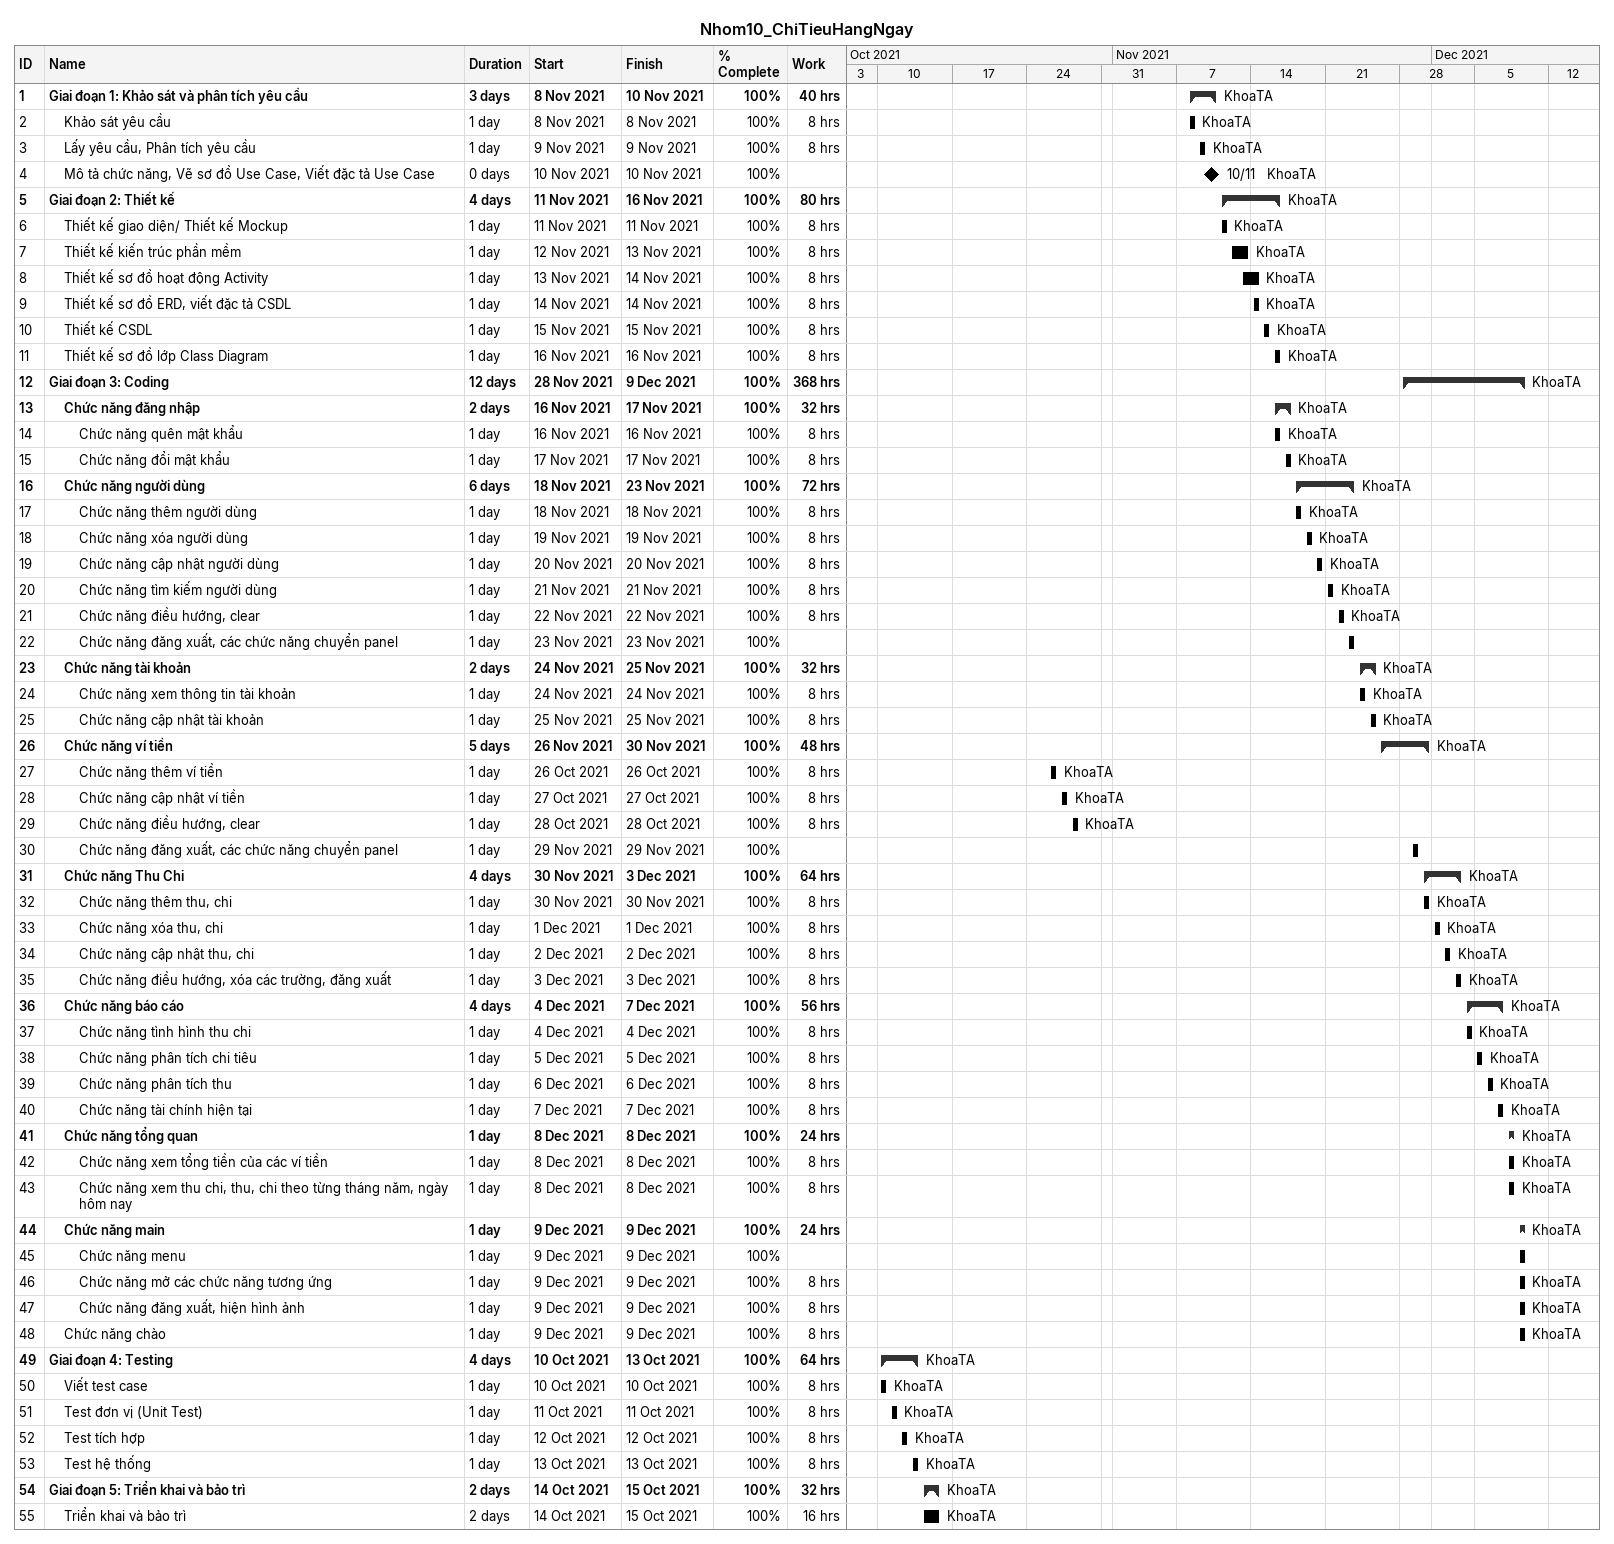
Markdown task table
Nhom10_ChiTieuHangNgay

| ID | Level | Task | Duration | Start | Finish | Resources | % complete | Work (h) |
|---|---|---|---|---|---|---|---|---|
| 1 | 1 | **Giai đoạn 1: Khảo sát và phân tích yêu cầu** | 3d | 2021-11-08 | 2021-11-10 | KhoaTA | 100 | 40 |
| 2 | 2 | Khảo sát yêu cầu | 1d | 2021-11-08 | 2021-11-08 | KhoaTA | 100 | 8 |
| 3 | 2 | Lấy yêu cầu, Phân tích yêu cầu | 1d | 2021-11-09 | 2021-11-09 | KhoaTA | 100 | 8 |
| 4 | 2 | Mô tả chức năng, Vẽ sơ đồ Use Case, Viết đặc tả Use Case | 0d | 2021-11-10 | 2021-11-10 | KhoaTA | 100 |  |
| 5 | 1 | **Giai đoạn 2: Thiết kế** | 4d | 2021-11-11 | 2021-11-16 | KhoaTA | 100 | 80 |
| 6 | 2 | Thiết kế giao diện/ Thiết kế Mockup | 1d | 2021-11-11 | 2021-11-11 | KhoaTA | 100 | 8 |
| 7 | 2 | Thiết kế kiến trúc phần mềm | 1d | 2021-11-12 | 2021-11-13 | KhoaTA | 100 | 8 |
| 8 | 2 | Thiết kế sơ đồ hoạt động Activity | 1d | 2021-11-13 | 2021-11-14 | KhoaTA | 100 | 8 |
| 9 | 2 | Thiết kế sơ đồ ERD, viết đặc tả CSDL | 1d | 2021-11-14 | 2021-11-14 | KhoaTA | 100 | 8 |
| 10 | 2 | Thiết kế CSDL | 1d | 2021-11-15 | 2021-11-15 | KhoaTA | 100 | 8 |
| 11 | 2 | Thiết kế sơ đồ lớp Class Diagram | 1d | 2021-11-16 | 2021-11-16 | KhoaTA | 100 | 8 |
| 12 | 1 | **Giai đoạn 3: Coding** | 12d | 2021-11-28 | 2021-12-09 | KhoaTA | 100 | 368 |
| 13 | 2 | **Chức năng đăng nhập** | 2d | 2021-11-16 | 2021-11-17 | KhoaTA | 100 | 32 |
| 14 | 3 | Chức năng quên mật khẩu | 1d | 2021-11-16 | 2021-11-16 | KhoaTA | 100 | 8 |
| 15 | 3 | Chức năng đổi mật khẩu | 1d | 2021-11-17 | 2021-11-17 | KhoaTA | 100 | 8 |
| 16 | 2 | **Chức năng người dùng** | 6d | 2021-11-18 | 2021-11-23 | KhoaTA | 100 | 72 |
| 17 | 3 | Chức năng thêm người dùng | 1d | 2021-11-18 | 2021-11-18 | KhoaTA | 100 | 8 |
| 18 | 3 | Chức năng xóa người dùng | 1d | 2021-11-19 | 2021-11-19 | KhoaTA | 100 | 8 |
| 19 | 3 | Chức năng cập nhật người dùng | 1d | 2021-11-20 | 2021-11-20 | KhoaTA | 100 | 8 |
| 20 | 3 | Chức năng tìm kiếm người dùng | 1d | 2021-11-21 | 2021-11-21 | KhoaTA | 100 | 8 |
| 21 | 3 | Chức năng điều hướng, clear | 1d | 2021-11-22 | 2021-11-22 | KhoaTA | 100 | 8 |
| 22 | 3 | Chức năng đăng xuất, các chức năng chuyển panel | 1d | 2021-11-23 | 2021-11-23 |  | 100 |  |
| 23 | 2 | **Chức năng tài khoản** | 2d | 2021-11-24 | 2021-11-25 | KhoaTA | 100 | 32 |
| 24 | 3 | Chức năng xem thông tin tài khoản | 1d | 2021-11-24 | 2021-11-24 | KhoaTA | 100 | 8 |
| 25 | 3 | Chức năng cập nhật tài khoản | 1d | 2021-11-25 | 2021-11-25 | KhoaTA | 100 | 8 |
| 26 | 2 | **Chức năng ví tiền** | 5d | 2021-11-26 | 2021-11-30 | KhoaTA | 100 | 48 |
| 27 | 3 | Chức năng thêm ví tiền | 1d | 2021-10-26 | 2021-10-26 | KhoaTA | 100 | 8 |
| 28 | 3 | Chức năng cập nhật ví tiền | 1d | 2021-10-27 | 2021-10-27 | KhoaTA | 100 | 8 |
| 29 | 3 | Chức năng điều hướng, clear | 1d | 2021-10-28 | 2021-10-28 | KhoaTA | 100 | 8 |
| 30 | 3 | Chức năng đăng xuất, các chức năng chuyển panel | 1d | 2021-11-29 | 2021-11-29 |  | 100 |  |
| 31 | 2 | **Chức năng Thu Chi** | 4d | 2021-11-30 | 2021-12-03 | KhoaTA | 100 | 64 |
| 32 | 3 | Chức năng thêm thu, chi | 1d | 2021-11-30 | 2021-11-30 | KhoaTA | 100 | 8 |
| 33 | 3 | Chức năng xóa thu, chi | 1d | 2021-12-01 | 2021-12-01 | KhoaTA | 100 | 8 |
| 34 | 3 | Chức năng cập nhật thu, chi | 1d | 2021-12-02 | 2021-12-02 | KhoaTA | 100 | 8 |
| 35 | 3 | Chức năng điều hướng, xóa các trường, đăng xuất | 1d | 2021-12-03 | 2021-12-03 | KhoaTA | 100 | 8 |
| 36 | 2 | **Chức năng báo cáo** | 4d | 2021-12-04 | 2021-12-07 | KhoaTA | 100 | 56 |
| 37 | 3 | Chức năng tình hình thu chi | 1d | 2021-12-04 | 2021-12-04 | KhoaTA | 100 | 8 |
| 38 | 3 | Chức năng phân tích chi tiêu | 1d | 2021-12-05 | 2021-12-05 | KhoaTA | 100 | 8 |
| 39 | 3 | Chức năng phân tích thu | 1d | 2021-12-06 | 2021-12-06 | KhoaTA | 100 | 8 |
| 40 | 3 | Chức năng tài chính hiện tại | 1d | 2021-12-07 | 2021-12-07 | KhoaTA | 100 | 8 |
| 41 | 2 | **Chức năng tổng quan** | 1d | 2021-12-08 | 2021-12-08 | KhoaTA | 100 | 24 |
| 42 | 3 | Chức năng xem tổng tiền của các ví tiền | 1d | 2021-12-08 | 2021-12-08 | KhoaTA | 100 | 8 |
| 43 | 3 | Chức năng xem thu chi, thu, chi theo từng tháng năm, ngày hôm nay | 1d | 2021-12-08 | 2021-12-08 | KhoaTA | 100 | 8 |
| 44 | 2 | **Chức năng main** | 1d | 2021-12-09 | 2021-12-09 | KhoaTA | 100 | 24 |
| 45 | 3 | Chức năng menu | 1d | 2021-12-09 | 2021-12-09 |  | 100 |  |
| 46 | 3 | Chức năng mở các chức năng tương ứng | 1d | 2021-12-09 | 2021-12-09 | KhoaTA | 100 | 8 |
| 47 | 3 | Chức năng đăng xuất, hiện hình ảnh | 1d | 2021-12-09 | 2021-12-09 | KhoaTA | 100 | 8 |
| 48 | 2 | Chức năng chào | 1d | 2021-12-09 | 2021-12-09 | KhoaTA | 100 | 8 |
| 49 | 1 | **Giai đoạn 4: Testing** | 4d | 2021-10-10 | 2021-10-13 | KhoaTA | 100 | 64 |
| 50 | 2 | Viết test case | 1d | 2021-10-10 | 2021-10-10 | KhoaTA | 100 | 8 |
| 51 | 2 | Test đơn vị (Unit Test) | 1d | 2021-10-11 | 2021-10-11 | KhoaTA | 100 | 8 |
| 52 | 2 | Test tích hợp | 1d | 2021-10-12 | 2021-10-12 | KhoaTA | 100 | 8 |
| 53 | 2 | Test hệ thống | 1d | 2021-10-13 | 2021-10-13 | KhoaTA | 100 | 8 |
| 54 | 1 | **Giai đoạn 5: Triển khai và bảo trì** | 2d | 2021-10-14 | 2021-10-15 | KhoaTA | 100 | 32 |
| 55 | 2 | Triển khai và bảo trì | 2d | 2021-10-14 | 2021-10-15 | KhoaTA | 100 | 16 |
